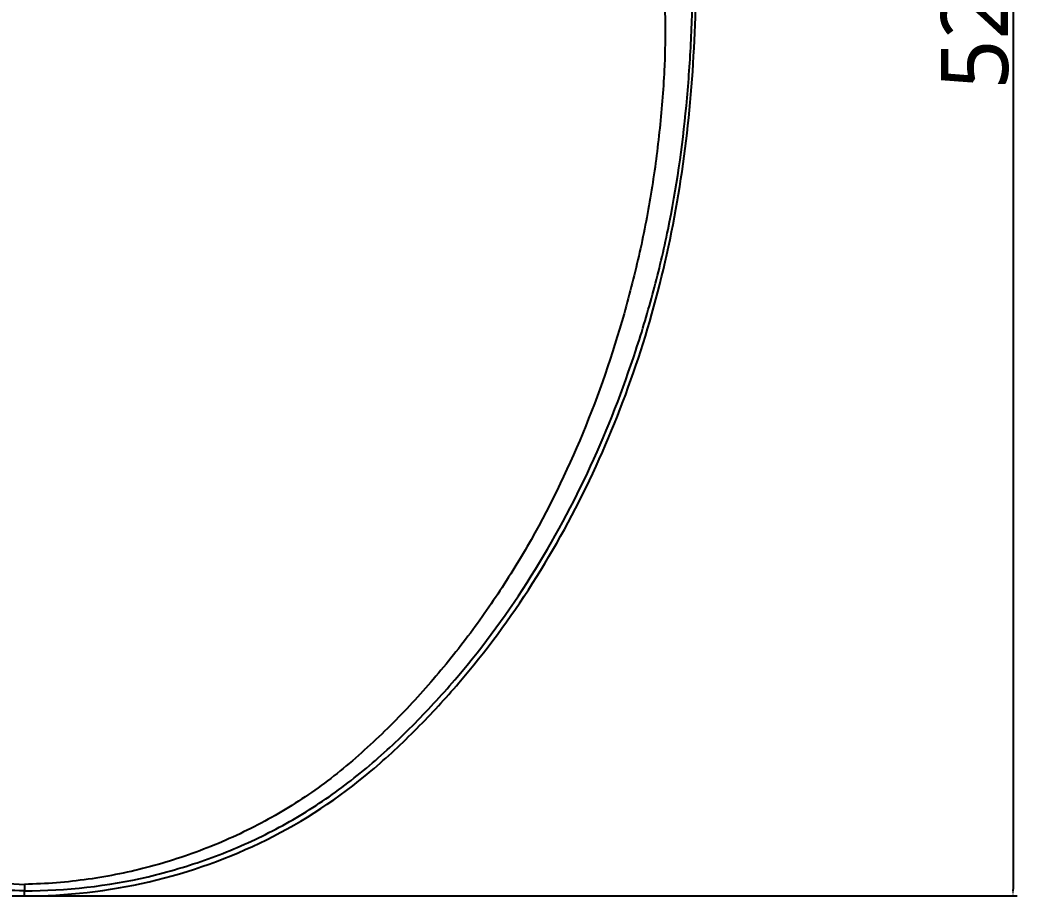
# Model space of a CAD drawing. Header units: millimetres. Extents: x 28 to 2974, y 8 to 3716.
# Drawn here: x 1188 to 1485.7, y 859.3 to 1120.2 of the extents above; entities that cross this region are included whole.
import ezdxf

# ---------------------------------------------------------------- set-up
doc = ezdxf.new("R2010")
doc.units = ezdxf.units.MM
doc.layers.get('Defpoints').update_dxf_attribs({"linetype": 'CONTINUOUS'})
doc.layers.add('1LINE', color=7, linetype='CONTINUOUS')
doc.styles.add('Annotative', font='malgun.ttf')
doc.dimstyles.new('WOO', dxfattribs={"dimtxt": 20, "dimasz": 2, "dimexe": 1.25, "dimexo": 0.3, "dimgap": 1, "dimtad": 1, "dimdec": 1, "dimzin": 1, "dimdsep": 46, "dimtxsty": 'Annotative', "dimcen": 0, "dimclrd": 1, "dimclre": 1, "dimclrt": 2, "dimadec": 0, "dimazin": 0, "dimtfac": 1, "dimtdec": 1, "dimtofl": 0, "dimtmove": 0, "dimatfit": 3, "dimfxl": 0, "dimarcsym": 0})

# ---------------------------------------------------------------- blocks, each defined once
blk = doc.blocks.new('*D9')
at = {"layer": '1LINE', "color": 1, "lineweight": -2}
for p, q in [((1189.67, 1384.41), (1485.11, 1384.41)), ((1483.86, 1382.41), (1483.86, 861.29)), ((1189.68, 859.29), (1485.11, 859.29))]:
    blk.add_line(p, q, dxfattribs=at)
at = {"layer": '1LINE', "color": 1}
for points in [[(1483.53, 1382.41), (1484.19, 1382.41), (1483.86, 1384.41)], [(1483.53, 861.29), (1484.19, 861.29), (1483.86, 859.29)]]:
    blk.add_solid(points, dxfattribs=at)
at = {"layer": 'Defpoints', "color": 0}
for p in [(1189.37, 1384.41), (1189.38, 859.29), (1483.86, 859.29)]:
    blk.add_point(p, dxfattribs=at)
at = {"layer": '1LINE', "color": 2, "insert": (1472.53, 1121.85), "char_height": 20, "attachment_point": 5, "rotation": 90, "style": 'Annotative'}
blk.add_mtext('525', dxfattribs=at)

msp = doc.modelspace()

# ---------------------------------------------------------------- linework, layer by layer
at = {"layer": '1LINE', "linetype": 'Continuous'}
for points, knots in [([(1189.38, 860.85), (1185.57, 860.92), (1178.21, 861.05), (1167.61, 862.17), (1155.89, 864.13), (1142.3, 867.53), (1126.51, 873.18), (1108.61, 881.89), (1093.85, 891.93), (1082.25, 901.85), (1071.92, 911.64), (1056.23, 928.68), (1040.99, 949.67), (1028.49, 971.26), (1019.93, 988.55), (1012.78, 1005.69), (1007.67, 1020.25), (1004.2, 1031.47), (1001.74, 1040.26), (999.44, 1049.41), (995.43, 1067.75), (992.78, 1086.55), (991.3, 1105.12), (990.57, 1117.55), (990.11, 1133.17), (990.12, 1151.94), (990.56, 1171.33), (991.2, 1190.02), (992.27, 1214.92), (994.2, 1245.4), (997.33, 1276.16), (1000.71, 1300.58), (1003.7, 1318.97), (1006.53, 1334.18), (1008.82, 1345.63), (1009.95, 1350.97), (1010.45, 1353.35)], [0, 0, 0, 0, 0.018946, 0.036614, 0.053001, 0.078065, 0.106249, 0.136388, 0.176904, 0.194704, 0.212376, 0.247738, 0.30991, 0.340983, 0.371843, 0.405858, 0.433404, 0.448643, 0.464291, 0.478876, 0.49559, 0.55773, 0.57326, 0.588809, 0.62002, 0.651428, 0.682817, 0.717371, 0.745505, 0.808517, 0.872207, 0.904588, 0.937476, 0.970643, 0.986922, 1, 1, 1, 1]), ([(1189.38, 860.85), (1201.84, 860.82), (1214.13, 862.22), (1232.22, 866.45), (1238.24, 868.24), (1249.97, 872.46), (1255.67, 874.89), (1266.72, 880.4), (1272.06, 883.48), (1282.38, 890.33), (1287.38, 894.13), (1296.89, 902.19), (1301.4, 906.42), (1310.1, 915.21), (1314.29, 919.79), (1326.33, 933.96), (1333.7, 944.05), (1347.02, 965.23), (1352.88, 976.15), (1363.2, 998.55), (1367.66, 1010.04), (1373.41, 1027.63), (1375.17, 1033.55), (1378.39, 1045.53), (1379.85, 1051.7), (1383.63, 1070.06), (1385.4, 1082.35), (1387.15, 1100.84), (1387.59, 1107), (1388.23, 1119.39), (1388.42, 1125.59), (1388.74, 1144.28), (1388.55, 1156.83), (1387.87, 1181.69), (1387.41, 1194.07), (1385.64, 1231.21), (1383.77, 1255.8), (1379.25, 1292.48), (1377.44, 1304.69), (1373.22, 1329.23), (1370.85, 1341.43), (1368.3, 1353.35)], [0, 0, 0, 0, 0.0625, 0.0625, 0.09375, 0.09375, 0.125, 0.125, 0.15625, 0.15625, 0.1875, 0.1875, 0.21875, 0.21875, 0.25, 0.25, 0.3125, 0.3125, 0.375, 0.375, 0.4375, 0.4375, 0.46875, 0.46875, 0.5, 0.5, 0.5625, 0.5625, 0.59375, 0.59375, 0.625, 0.625, 0.6875, 0.6875, 0.75, 0.75, 0.875, 0.875, 0.9375, 0.9375, 1, 1, 1, 1]), ([(1059.72, 1340.57), (1058.73, 1338.64), (1056.5, 1334.29), (1051.76, 1324.97), (1043.17, 1307.57), (1031.94, 1281.98), (1020.44, 1249.9), (1011.16, 1216.38), (1004.26, 1181.24), (999.22, 1144.95), (997.95, 1113.82), (999.89, 1088.94), (1002.25, 1070.34), (1005.74, 1051.81), (1010.4, 1033.42), (1015.99, 1015.33), (1024.95, 991.52), (1038.75, 963.14), (1056.42, 936.87), (1070.57, 920.2), (1079.29, 911.08), (1088.33, 902.25), (1100.43, 892.08), (1116.4, 881.87), (1130.69, 875.12), (1142.59, 870.74), (1152.74, 867.68), (1164.09, 865.13), (1176.67, 863.29), (1185.13, 862.93), (1189.38, 862.75)], [0, 0, 0, 0, 0.012507, 0.028169, 0.059983, 0.123214, 0.185248, 0.247141, 0.309619, 0.372607, 0.435239, 0.466362, 0.497482, 0.528744, 0.560227, 0.591849, 0.622902, 0.686811, 0.748464, 0.7798, 0.795457, 0.811186, 0.842678, 0.873857, 0.905195, 0.921072, 0.936872, 0.957903, 0.978899, 1, 1, 1, 1]), ([(1319.03, 1340.57), (1321.48, 1335.79), (1323.93, 1331.01), (1328.9, 1321.11), (1331.36, 1316.11), (1338.51, 1300.95), (1343.01, 1290.61), (1351.21, 1269.74), (1354.96, 1259.16), (1361.78, 1237.49), (1364.81, 1226.38), (1370.12, 1203.61), (1372.4, 1191.9), (1376.33, 1168.02), (1377.99, 1155.88), (1380.11, 1131.26), (1380.55, 1118.88), (1379.77, 1100.33), (1379.26, 1094.15), (1377.97, 1081.81), (1377.17, 1075.64), (1375.19, 1063.34), (1374.02, 1057.19), (1371.27, 1044.91), (1369.7, 1038.78), (1364.56, 1020.56), (1360.48, 1008.7), (1350.9, 985.57), (1345.42, 974.3), (1335.96, 957.9), (1332.59, 952.5), (1325.52, 942.02), (1321.8, 936.94), (1314.02, 927.07), (1309.94, 922.29), (1301.42, 913.04), (1297.01, 908.57), (1287.74, 899.99), (1282.86, 895.91), (1272.73, 888.5), (1267.46, 885.15), (1256.51, 879.11), (1250.83, 876.43), (1239.07, 871.71), (1232.99, 869.68), (1220.78, 866.42), (1214.6, 865.16), (1202.1, 863.39), (1195.82, 862.88), (1189.38, 862.75)], [0, 0, 0, 0, 0.03125, 0.03125, 0.0625, 0.0625, 0.125, 0.125, 0.1875, 0.1875, 0.25, 0.25, 0.3125, 0.3125, 0.375, 0.375, 0.4375, 0.4375, 0.46875, 0.46875, 0.5, 0.5, 0.53125, 0.53125, 0.5625, 0.5625, 0.625, 0.625, 0.6875, 0.6875, 0.71875, 0.71875, 0.75, 0.75, 0.78125, 0.78125, 0.8125, 0.8125, 0.84375, 0.84375, 0.875, 0.875, 0.90625, 0.90625, 0.9375, 0.9375, 0.96875, 0.96875, 1, 1, 1, 1]), ([(1001.82, 1319.85), (999.5, 1304.3), (997.52, 1288.61), (993.47, 1249.02), (991.81, 1224.99), (990.2, 1188.67), (989.76, 1176.54), (989.17, 1152.22), (989.04, 1140.02), (989.57, 1115.59), (990.23, 1103.35), (992.74, 1078.82), (994.58, 1066.59), (1002.17, 1030.28), (1009.99, 1006.56), (1025.73, 973.15), (1031.66, 962.34), (1045.06, 941.45), (1052.41, 931.54), (1064.44, 917.57), (1068.61, 913.06), (1077.31, 904.35), (1081.82, 900.13), (1096.12, 888.16), (1106.57, 881.29), (1128.93, 870.34), (1140.76, 866.18), (1164.72, 860.68), (1176.93, 859.28), (1189.38, 859.29)], [0, 0, 0, 0, 0.086832, 0.086832, 0.217285, 0.217285, 0.282511, 0.282511, 0.347737, 0.347737, 0.412963, 0.412963, 0.47819, 0.47819, 0.608642, 0.608642, 0.673869, 0.673869, 0.739095, 0.739095, 0.771708, 0.771708, 0.804321, 0.804321, 0.869547, 0.869547, 0.934774, 0.934774, 1, 1, 1, 1]), ([(1189.38, 859.29), (1201.89, 859.28), (1214.38, 860.71), (1238.73, 866.4), (1250.37, 870.56), (1272.54, 881.52), (1283.1, 888.49), (1297.43, 900.58), (1301.95, 904.82), (1310.64, 913.59), (1314.8, 918.12), (1326.79, 932.12), (1334.09, 942.02), (1347.39, 962.87), (1353.41, 973.89), (1363.95, 996.44), (1368.44, 1007.9), (1376.08, 1031.14), (1379.24, 1042.91), (1384.2, 1066.78), (1386.02, 1078.87), (1388.52, 1103.31), (1389.18, 1115.67), (1389.71, 1140.27), (1389.58, 1152.49), (1388.98, 1176.82), (1388.55, 1188.93), (1386.94, 1225.13), (1385.28, 1249.05), (1381.27, 1288.23), (1379.34, 1303.62), (1377.07, 1318.91)], [0, 0, 0, 0, 0.065332, 0.065332, 0.130664, 0.130664, 0.195996, 0.195996, 0.228661, 0.228661, 0.261327, 0.261327, 0.326659, 0.326659, 0.391991, 0.391991, 0.457323, 0.457323, 0.522655, 0.522655, 0.587987, 0.587987, 0.653318, 0.653318, 0.71865, 0.71865, 0.783982, 0.783982, 0.914646, 0.914646, 1, 1, 1, 1]), ([(1189.38, 862.75), (1189.38, 862.67), (1189.38, 862.6), (1189.38, 862.3), (1189.38, 862.08), (1189.38, 861.76), (1189.38, 861.65), (1189.38, 861.38), (1189.38, 861.23), (1189.38, 861.01), (1189.38, 860.92), (1189.38, 860.86), (1189.38, 860.85), (1189.38, 860.85)], [0, 0, 0, 0, 0.081319, 0.081319, 0.319161, 0.319161, 0.465183, 0.465183, 0.692925, 0.692925, 0.930768, 0.930768, 1, 1, 1, 1]), ([(1189.38, 859.29), (1189.38, 859.31), (1189.38, 859.33), (1189.38, 859.85), (1189.38, 860.35), (1189.38, 860.85)], [0, 0, 0, 0, 0.034998, 0.034998, 1, 1, 1, 1]), ([(1189.38, 859.29), (1189.38, 859.31), (1189.38, 859.33), (1189.38, 859.85), (1189.38, 860.35), (1189.38, 860.85)], [0, 0, 0, 0, 0.034998, 0.034998, 1, 1, 1, 1])]:
    msp.add_open_spline(points, degree=3, knots=knots, dxfattribs=at)
msp.add_open_spline([(1189.38, 859.29), (1189.38, 859.81), (1189.38, 860.33), (1189.38, 860.85)], degree=3, dxfattribs=at)

# ---------------------------------------------------------------- dimensions: what is measured, and where the dimension line sits
at = {"layer": '1LINE'}
dim = msp.add_linear_dim(base=(1483.86, 859.29), p1=(1189.37, 1384.41), p2=(1189.38, 859.29), angle=90, text='525', dimstyle='WOO', override={"dimdec": 0}, dxfattribs=at)
dim.commit()
dim.dimension.update_dxf_attribs({"geometry": '*D9', "text_midpoint": (1472.53, 1121.85)})

doc.saveas('drawing.dxf')
